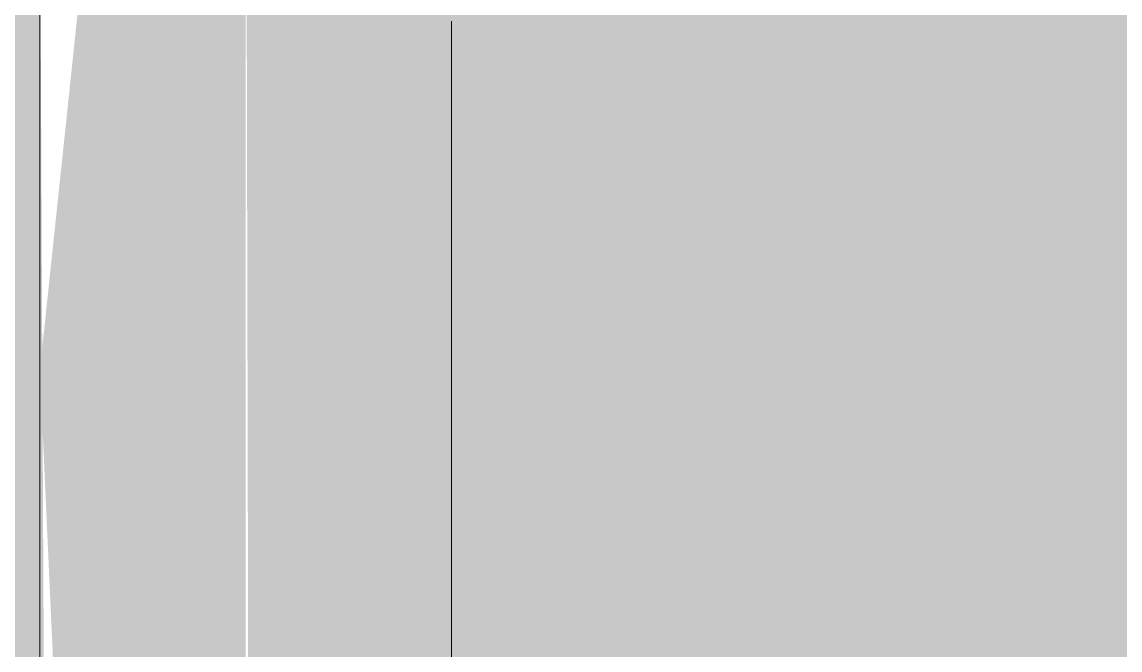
# Model space of a CAD drawing. Header units: inches. Extents: x -26493 to -10162, y -132 to 713.
# Drawn here: x -25822.287 to -25820.953, y 293.027 to 293.79 of the extents above; entities that cross this region are included whole.
import ezdxf

# ---------------------------------------------------------------- set-up
doc = ezdxf.new("R2010")
doc.units = ezdxf.units.IN
doc.header["$MEASUREMENT"] = 0
doc.layers.add('Q-SPCQ', color=91, linetype='Continuous', lineweight=9)

# ---------------------------------------------------------------- blocks, each defined once
blk = doc.blocks.new('Basketball_Backstop-Performance_Sports_Systems-3103-Ceiling_Hung - 27_-0_ to 27_-11 7_8_-V84-Section 13')
at = {"layer": 'Q-SPCQ'}
h = blk.add_hatch(color=256, dxfattribs=at)
h.paths.add_polyline_path([(-25822.0152, 292.4917), (-25822.0799, 292.25), (-25822.0152, 292.25)], flags=0)
h.paths.add_polyline_path([(-25822.2317, 292.25), (-25822.192, 292.25), (-25822.0152, 292.4917), (-25822.0152, 294.4436), (-25822.1729, 294.4287), (-25822.2211, 294.037), (-25822.2013, 293.9712), (-25822.2651, 293.3674), (-25822.2415, 292.8447), (-25822.2567, 292.25)], flags=0)
h = blk.add_hatch(color=256, dxfattribs=at)
h.paths.add_polyline_path([(-25822.0152, 292.4917), (-25822.0152, 292.25), (-25821.8902, 292.25)], flags=0)
h.paths.add_polyline_path([(-25821.7737, 292.25), (-25821.7664, 294.2264), (-25821.7906, 294.3156), (-25821.8096, 294.3766), (-25822.0152, 294.4436), (-25822.0109, 292.4857), (-25821.7987, 292.25)], flags=0)
h = blk.add_hatch(color=256, dxfattribs=at)
h.paths.add_polyline_path([(-25776.3341, 292.25), (-25774.0152, 292.25), (-25774.0152, 294), (-25821.8266, 293.9701), (-25821.7889, 293.4779), (-25821.8053, 293.125), (-25821.7652, 292.25), (-25784.9737, 292.25)], flags=0)
h.paths.add_polyline_path([(-25822.2652, 292.25), (-25822.2567, 292.25), (-25822.2652, 294), (-25870.0152, 294), (-25870.0152, 292.25), (-25823.8518, 292.25)], flags=0)
h.paths.add_polyline_path([(-25822.192, 292.25), (-25822.1402, 292.25), (-25822.1402, 292.3208)], flags=0)
at = {"layer": 'Q-SPCQ', "flags": 128}
for points in [[(-25822.2652, 293.8051), (-25822.2652, 293.7536), (-25822.2652, 293.6997), (-25822.2652, 293.6434), (-25822.2652, 293.5849), (-25822.2652, 293.5243), (-25822.2652, 293.4616), (-25822.2652, 293.397), (-25822.2652, 293.3306), (-25822.2652, 293.2624), (-25822.2652, 293.1927), (-25822.2652, 293.1214), (-25822.2652, 293.0487), (-25822.2652, 292.9747)], [(-25821.7652, 292.9545), (-25821.7652, 293.0288), (-25821.7652, 293.1019), (-25821.7652, 293.1736), (-25821.7652, 293.2438), (-25821.7652, 293.3124), (-25821.7652, 293.3793), (-25821.7652, 293.4444), (-25821.7652, 293.5076), (-25821.7652, 293.5688), (-25821.7652, 293.6278), (-25821.7652, 293.6847), (-25821.7652, 293.7393), (-25821.7652, 293.7915)]]:
    blk.add_lwpolyline(points, dxfattribs=at)

msp = doc.modelspace()

# ---------------------------------------------------------------- block references
at = {"layer": 'Q-SPCQ'}
msp.add_blockref('Basketball_Backstop-Performance_Sports_Systems-3103-Ceiling_Hung - 27_-0_ to 27_-11 7_8_-V84-Section 13', (0, 0), dxfattribs=at)

doc.saveas('drawing.dxf')
